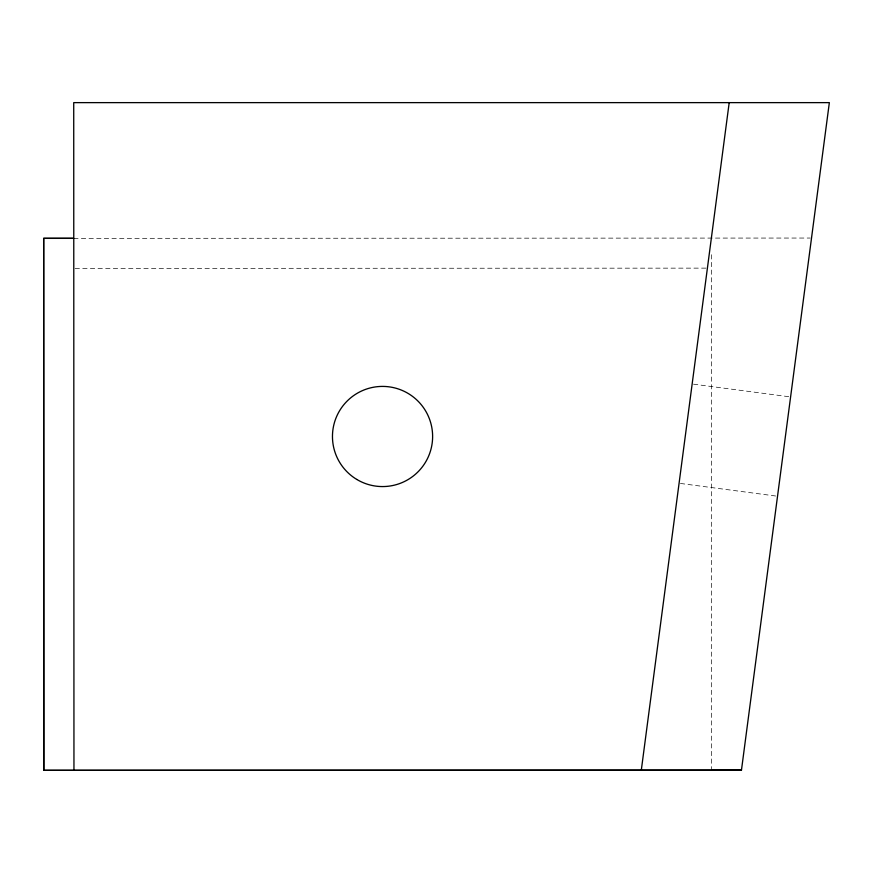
<?xml version="1.0" encoding="UTF-8"?>
<svg xmlns="http://www.w3.org/2000/svg" width="873" height="873" viewBox="0 0 873 873"><rect width="100%" height="100%" fill="white"/><g stroke="black" fill="none" stroke-linecap="round" stroke-linejoin="round"><path stroke-width="0.65" stroke-dasharray="4.37 3.27" d="M73.725 238.351L810.166 238.045M75.089 268.404L707.403 268.131M693.5 384.164L790.6 396.942M680.427 483.456L776.184 496.071M711.331 254.709L711.582 768.72"/><path stroke-width="1.31" d="M641.284 770.346L729.195 102.632M73.725 238.351L43.683 238.351L43.683 770.346L741.439 770.041L711.582 770.084M73.659 238.351L43.65 238.362L43.868 770.368M43.683 770.346L741.439 770.346L829.35 102.632L73.725 102.632L73.954 770.357M356.828 479.463A50.077 50.077 0 0 0 432.615 437.275A50.077 50.077 0 0 0 358.192 392.73A50.077 50.077 0 0 0 356.828 479.463"/></g></svg>
